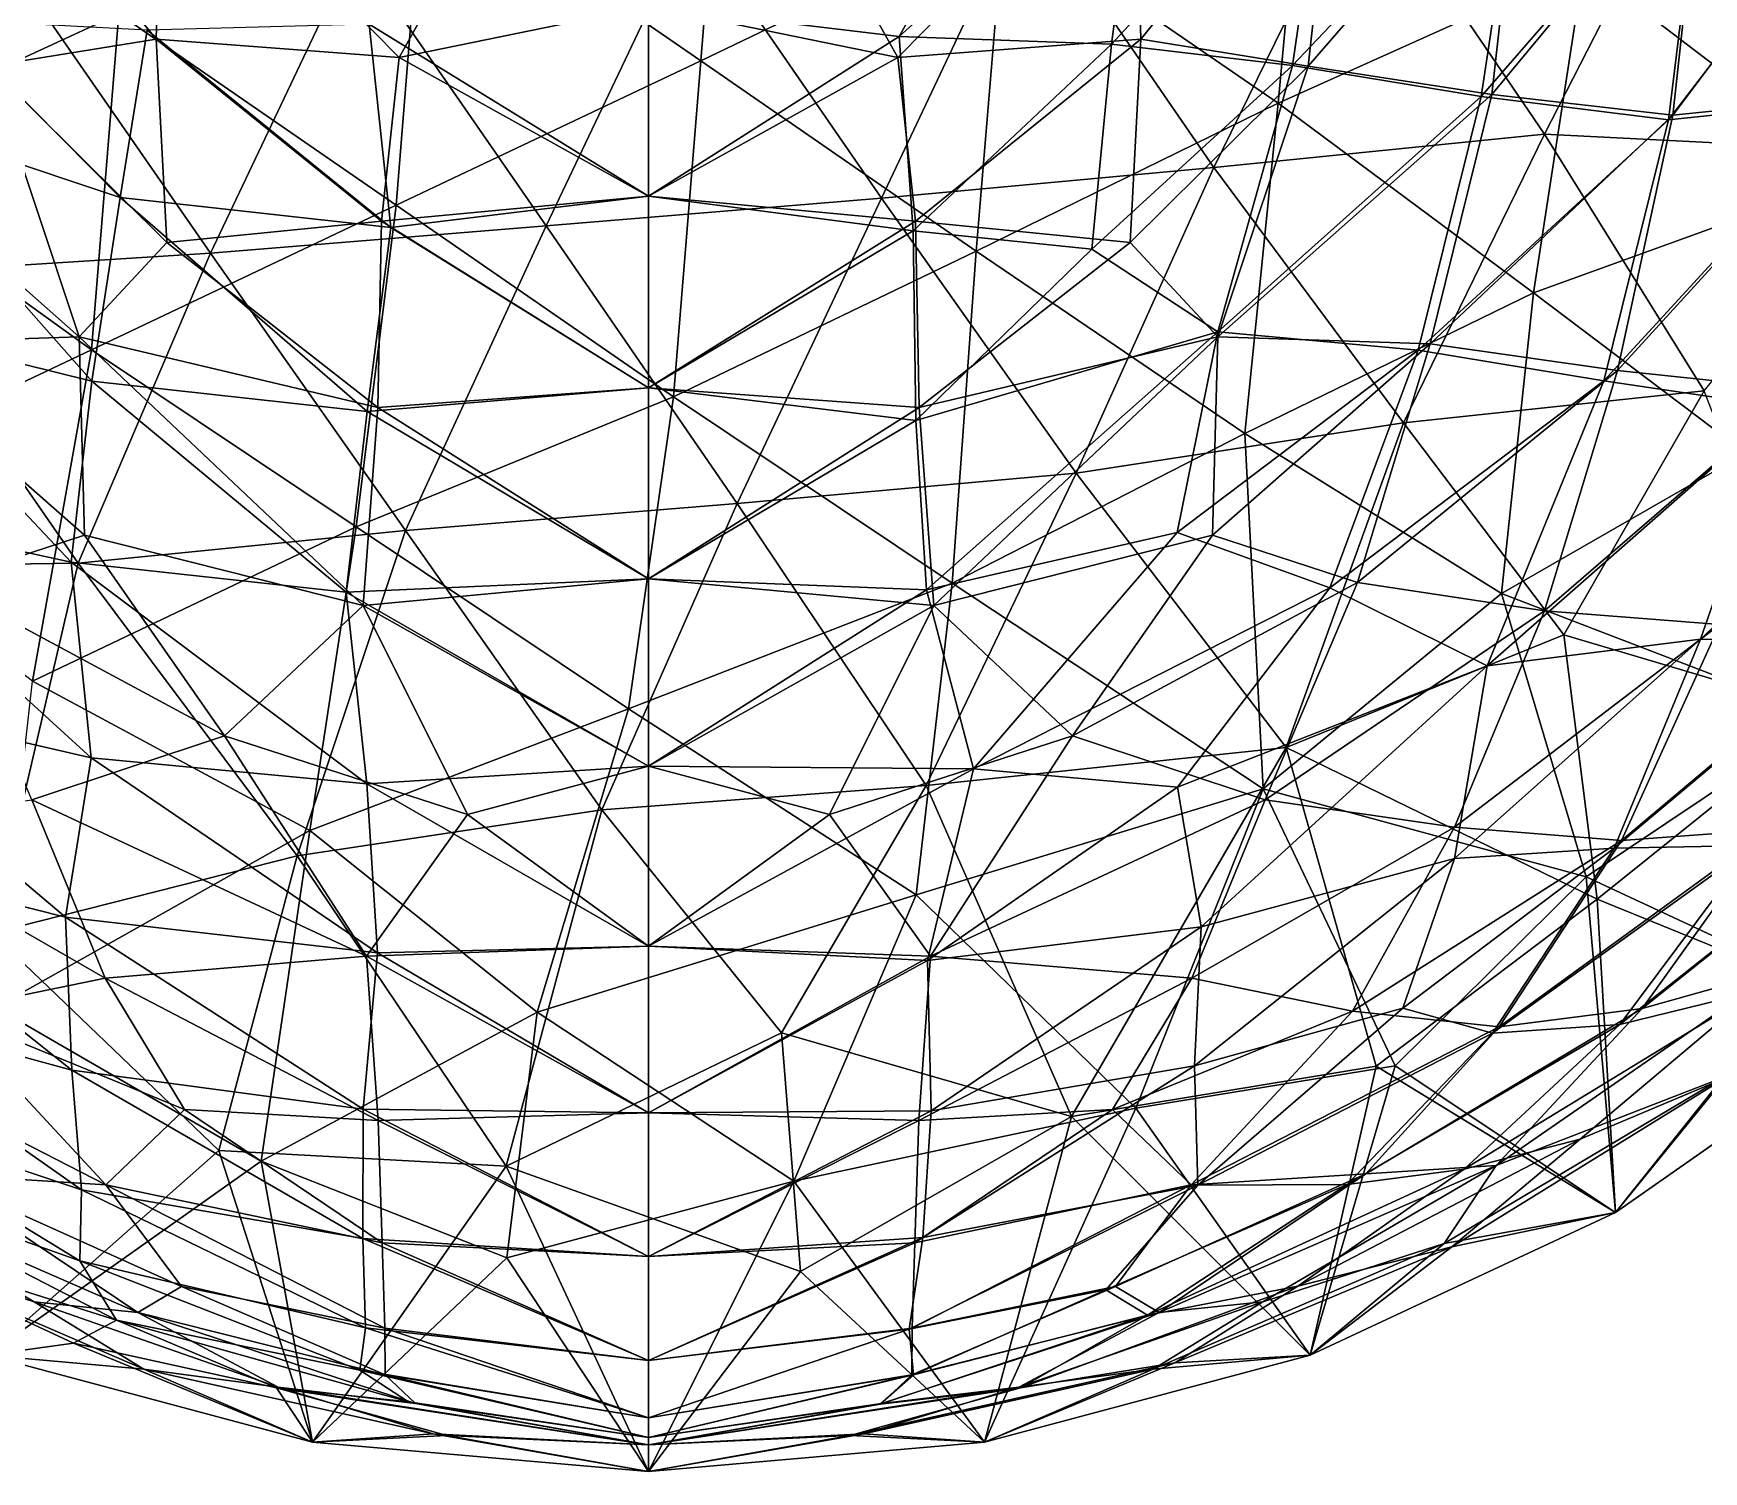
# Model space of a CAD drawing. Extents: x -0.017 to 0.017, y -0.017 to 0.017.
# Drawn here: x -0.00541 to 0.00927, y -0.017 to -0.00436 of the extents above; entities that cross this region are included whole.
import ezdxf

# ---------------------------------------------------------------- set-up
doc = ezdxf.new("R2010")
doc.units = 0
doc.layers.get('0').update_dxf_attribs({"linetype": 'CONTINUOUS'})

msp = doc.modelspace()

# ---------------------------------------------------------------- linework, layer by layer
for points in [[(-0.001979, -0.002913, -0.035), (0.000698, -0.001643, -0.035), (0.00046, -0.004597, -0.035)], [(0.00046, -0.004597, -0.035), (0.000698, -0.001643, -0.035), (0.003127, -0.003314, -0.035)], [(0.003127, -0.003314, -0.035), (0.005804, -0.002049, -0.035), (0.005535, -0.00497, -0.035)], [(0.005804, -0.002049, -0.035), (0.008221, -0.003758, -0.035), (0.005535, -0.00497, -0.035)], [(-0.004328, -0.004405, 0.006418), (-0.005798, -0.004643, 0.008532), (-0.006062, -0.002266, 0.006612)], [(-0.004328, -0.004405, 0.006418), (-0.006062, -0.002266, 0.006612), (-0.004274, -0.002455, 0.004207)], [(0.004328, -0.004405, -0.006418), (0.006062, -0.002266, -0.006612), (0.004274, -0.002455, -0.004207)], [(0.004328, -0.004405, -0.006418), (0.005798, -0.004643, -0.008532), (0.006062, -0.002266, -0.006612)], [(0.005798, -0.004643, -0.008532), (0.00768, -0.002473, -0.009123), (0.006062, -0.002266, -0.006612)], [(-0.004656, -0.004183, -0.035), (-0.0073, -0.005405, -0.035), (-0.007077, -0.002495, -0.035)], [(-0.004328, -0.004405, 0.006418), (-0.004274, -0.002455, 0.004207), (-0.00219, -0.004568, 0.00439)], [(-0.001712, -0.003707, 0.002732), (-0.00219, -0.004568, 0.00439), (-0.004274, -0.002455, 0.004207)], [(0.001712, -0.003707, -0.002732), (0.00219, -0.004568, -0.00439), (0.004274, -0.002455, -0.004207)], [(0.004328, -0.004405, -0.006418), (0.004274, -0.002455, -0.004207), (0.00219, -0.004568, -0.00439)], [(0.002204, -0.004383, 0.004134), (0.003171, -0.002648, 0.002896), (0.004327, -0.002469, 0.004296)], [(0.004068, -0.004451, 0.006167), (0.002204, -0.004383, 0.004134), (0.004327, -0.002469, 0.004296)], [(0.004068, -0.004451, 0.006167), (0.005987, -0.002379, 0.006591), (0.00566, -0.004638, 0.00835)], [(0.004068, -0.004451, 0.006167), (0.004327, -0.002469, 0.004296), (0.005987, -0.002379, 0.006591)], [(0.00566, -0.004638, 0.00835), (0.005987, -0.002379, 0.006591), (0.00768, -0.002504, 0.009146)], [(0.007413, -0.004892, -0.010954), (0.00768, -0.002473, -0.009123), (0.005798, -0.004643, -0.008532)], [(0.009267, -0.002657, -0.011612), (0.00768, -0.002473, -0.009123), (0.007413, -0.004892, -0.010954)], [(0.010969, -0.002441, -0.035), (0.010635, -0.005603, -0.035), (0.008221, -0.003758, -0.035)], [(0.009267, -0.002657, -0.011612), (0.009004, -0.005074, -0.013393), (0.010952, -0.002477, -0.014088)], [(0.010725, -0.004898, -0.015844), (0.010952, -0.002477, -0.014088), (0.009004, -0.005074, -0.013393)], [(0.009189, -0.002669, 0.035), (0.010997, -0.005401, 0.035), (0.011929, -0.002351, 0.035)], [(0.007318, -0.004911, 0.010844), (0.00566, -0.004638, 0.00835), (0.00768, -0.002504, 0.009146)], [(0.009262, -0.00267, 0.011614), (0.007318, -0.004911, 0.010844), (0.00768, -0.002504, 0.009146)], [(0.010667, -0.004938, 0.015792), (0.008965, -0.005116, 0.01338), (0.010953, -0.002518, 0.014119)], [(0.009262, -0.00267, 0.011614), (0.010953, -0.002518, 0.014119), (0.008965, -0.005116, 0.01338)], [(0.002204, -0.004383, 0.004134), (0, -0.004119, 0.002511), (0.003171, -0.002648, 0.002896)], [(0.009189, -0.002669, 0.035), (0.00627, -0.00288, 0.035), (0.007874, -0.005242, 0.035)], [(0.009262, -0.00267, 0.011614), (0.008965, -0.005116, 0.01338), (0.007318, -0.004911, 0.010844)], [(0.009267, -0.002657, -0.011612), (0.007413, -0.004892, -0.010954), (0.009004, -0.005074, -0.013393)], [(0.009189, -0.002669, 0.035), (0.007874, -0.005242, 0.035), (0.010997, -0.005401, 0.035)], [(-0.001979, -0.002913, -0.035), (-0.002218, -0.005867, -0.035), (-0.004656, -0.004183, -0.035)], [(-0.001979, -0.002913, -0.035), (0.00046, -0.004597, -0.035), (-0.002218, -0.005867, -0.035)], [(0.00627, -0.00288, 0.035), (0.003314, -0.003127, 0.035), (0.00497, -0.005535, 0.035)], [(0.00627, -0.00288, 0.035), (0.00497, -0.005535, 0.035), (0.007874, -0.005242, 0.035)], [(0.000372, -0.003373, 0.035), (0.002049, -0.005804, 0.035), (0.003314, -0.003127, 0.035)], [(0.003314, -0.003127, 0.035), (0.002049, -0.005804, 0.035), (0.00497, -0.005535, 0.035)], [(-0.000899, -0.006048, 0.035), (0.000372, -0.003373, 0.035), (-0.002581, -0.003614, 0.035)], [(-0.000899, -0.006048, 0.035), (0.002049, -0.005804, 0.035), (0.000372, -0.003373, 0.035)], [(0.00288, -0.00627, -0.035), (0.00046, -0.004597, -0.035), (0.003127, -0.003314, -0.035)], [(0.00288, -0.00627, -0.035), (0.003127, -0.003314, -0.035), (0.005535, -0.00497, -0.035)], [(-0.003851, -0.006288, 0.035), (-0.002581, -0.003614, 0.035), (-0.005534, -0.003853, 0.035)], [(-0.000899, -0.006048, 0.035), (-0.002581, -0.003614, 0.035), (-0.003851, -0.006288, 0.035)], [(-0.001712, -0.003707, 0.002732), (0, -0.004119, 0.002511), (-0.00219, -0.004568, 0.00439)], [(0.001712, -0.003707, -0.002732), (0, -0.004119, -0.002511), (0.00219, -0.004568, -0.00439)], [(0.008221, -0.003758, -0.035), (0.007779, -0.006635, -0.035), (0.005535, -0.00497, -0.035)], [(0.008221, -0.003758, -0.035), (0.010635, -0.005603, -0.035), (0.007779, -0.006635, -0.035)], [(-0.003851, -0.006288, 0.035), (-0.005534, -0.003853, 0.035), (-0.006772, -0.006471, 0.035)], [(-0.004656, -0.004183, -0.035), (-0.004895, -0.007137, -0.035), (-0.0073, -0.005405, -0.035)], [(-0.006193, -0.004232, -0.008607), (-0.007023, -0.005004, -0.010544), (-0.004643, -0.005798, -0.008532)], [(-0.006193, -0.004232, -0.008607), (-0.004643, -0.005798, -0.008532), (-0.004405, -0.004328, -0.006418)], [(-0.004656, -0.004183, -0.035), (-0.002218, -0.005867, -0.035), (-0.004895, -0.007137, -0.035)], [(-0.002455, -0.004274, -0.004207), (0, -0.005786, -0.004991), (0, -0.004119, -0.002511)], [(-0.00219, -0.004568, 0.00439), (0, -0.004119, 0.002511), (0, -0.005786, 0.004991)], [(0.002204, -0.004383, 0.004134), (0, -0.005786, 0.004991), (0, -0.004119, 0.002511)], [(0.00219, -0.004568, -0.00439), (0, -0.004119, -0.002511), (0, -0.005786, -0.004991)], [(-0.004405, -0.004328, -0.006418), (-0.004643, -0.005798, -0.008532), (-0.002266, -0.006062, -0.006612)], [(-0.004405, -0.004328, -0.006418), (-0.002266, -0.006062, -0.006612), (-0.002455, -0.004274, -0.004207)], [(-0.002266, -0.006062, -0.006612), (0, -0.005786, -0.004991), (-0.002455, -0.004274, -0.004207)], [(0.002204, -0.004383, 0.004134), (0.002327, -0.00609, 0.0067), (0, -0.005786, 0.004991)], [(0.004068, -0.004451, 0.006167), (0.002327, -0.00609, 0.0067), (0.002204, -0.004383, 0.004134)], [(-0.004232, -0.006193, 0.008607), (-0.005798, -0.004643, 0.008532), (-0.004328, -0.004405, 0.006418)], [(-0.004328, -0.004405, 0.006418), (-0.00219, -0.004568, 0.00439), (-0.002346, -0.006007, 0.006595)], [(-0.004232, -0.006193, 0.008607), (-0.004328, -0.004405, 0.006418), (-0.002346, -0.006007, 0.006595)], [(0.004328, -0.004405, -0.006418), (0.00219, -0.004568, -0.00439), (0.002346, -0.006007, -0.006595)], [(0.003895, -0.006253, 0.008341), (0.002327, -0.00609, 0.0067), (0.004068, -0.004451, 0.006167)], [(0.004232, -0.006193, -0.008607), (0.004328, -0.004405, -0.006418), (0.002346, -0.006007, -0.006595)], [(0.003895, -0.006253, 0.008341), (0.004068, -0.004451, 0.006167), (0.00566, -0.004638, 0.00835)], [(0.004232, -0.006193, -0.008607), (0.005798, -0.004643, -0.008532), (0.004328, -0.004405, -0.006418)], [(-0.005004, -0.007023, 0.010544), (-0.007413, -0.004892, 0.010954), (-0.005798, -0.004643, 0.008532)], [(-0.004232, -0.006193, 0.008607), (-0.005004, -0.007023, 0.010544), (-0.005798, -0.004643, 0.008532)], [(-0.00219, -0.004568, 0.00439), (0, -0.005786, 0.004991), (-0.002346, -0.006007, 0.006595)], [(-0.002218, -0.005867, -0.035), (0.00046, -0.004597, -0.035), (0.000221, -0.007551, -0.035)], [(0.00219, -0.004568, -0.00439), (0, -0.005786, -0.004991), (0.002346, -0.006007, -0.006595)], [(0.000221, -0.007551, -0.035), (0.00046, -0.004597, -0.035), (0.00288, -0.00627, -0.035)], [(0.003895, -0.006253, 0.008341), (0.00566, -0.004638, 0.00835), (0.005003, -0.00698, 0.010487)], [(0.004232, -0.006193, -0.008607), (0.005004, -0.007023, -0.010544), (0.005798, -0.004643, -0.008532)], [(0.005003, -0.00698, 0.010487), (0.00566, -0.004638, 0.00835), (0.007318, -0.004911, 0.010844)], [(0.005004, -0.007023, -0.010544), (0.007413, -0.004892, -0.010954), (0.005798, -0.004643, -0.008532)], [(-0.006871, -0.007085, 0.012819), (-0.007413, -0.004892, 0.010954), (-0.005004, -0.007023, 0.010544)], [(0.00288, -0.00627, -0.035), (0.005535, -0.00497, -0.035), (0.005242, -0.007874, -0.035)], [(0.006765, -0.00714, 0.012757), (0.005003, -0.00698, 0.010487), (0.007318, -0.004911, 0.010844)], [(0.006871, -0.007085, -0.012819), (0.007413, -0.004892, -0.010954), (0.005004, -0.007023, -0.010544)], [(0.005535, -0.00497, -0.035), (0.007779, -0.006635, -0.035), (0.005242, -0.007874, -0.035)], [(0.008965, -0.005116, 0.01338), (0.006765, -0.00714, 0.012757), (0.007318, -0.004911, 0.010844)], [(0.009004, -0.005074, -0.013393), (0.007413, -0.004892, -0.010954), (0.006871, -0.007085, -0.012819)], [(0.010667, -0.004938, 0.015792), (0.009957, -0.007643, 0.017871), (0.008395, -0.007409, 0.015246)], [(0.010667, -0.004938, 0.015792), (0.008395, -0.007409, 0.015246), (0.008965, -0.005116, 0.01338)], [(0.010725, -0.004898, -0.015844), (0.008516, -0.00732, -0.015301), (0.010126, -0.00749, -0.017935)], [(0.010725, -0.004898, -0.015844), (0.009004, -0.005074, -0.013393), (0.008516, -0.00732, -0.015301)], [(-0.007085, -0.006871, -0.012819), (-0.004892, -0.007413, -0.010954), (-0.007023, -0.005004, -0.010544)], [(-0.007023, -0.005004, -0.010544), (-0.004892, -0.007413, -0.010954), (-0.004643, -0.005798, -0.008532)], [(0.008395, -0.007409, 0.015246), (0.006765, -0.00714, 0.012757), (0.008965, -0.005116, 0.01338)], [(0.008516, -0.00732, -0.015301), (0.009004, -0.005074, -0.013393), (0.006871, -0.007085, -0.012819)], [(0.00497, -0.005535, 0.035), (0.006635, -0.007779, 0.035), (0.007874, -0.005242, 0.035)], [(0.007874, -0.005242, 0.035), (0.006635, -0.007779, 0.035), (0.009279, -0.007498, 0.035)], [(0.010997, -0.005401, 0.035), (0.007874, -0.005242, 0.035), (0.009279, -0.007498, 0.035)], [(-0.0073, -0.005405, -0.035), (-0.004895, -0.007137, -0.035), (-0.007572, -0.008407, -0.035)], [(0.002049, -0.005804, 0.035), (0.003758, -0.008221, 0.035), (0.00497, -0.005535, 0.035)], [(0.003758, -0.008221, 0.035), (0.006635, -0.007779, 0.035), (0.00497, -0.005535, 0.035)], [(0.007779, -0.006635, -0.035), (0.010635, -0.005603, -0.035), (0.009643, -0.008045, -0.035)], [(-0.004895, -0.007137, -0.035), (-0.002218, -0.005867, -0.035), (-0.00257, -0.008695, -0.035)], [(-0.004892, -0.007413, -0.010954), (-0.002473, -0.00768, -0.009123), (-0.004643, -0.005798, -0.008532)], [(-0.004643, -0.005798, -0.008532), (-0.002473, -0.00768, -0.009123), (-0.002266, -0.006062, -0.006612)], [(-0.002218, -0.005867, -0.035), (0.000221, -0.007551, -0.035), (-0.00257, -0.008695, -0.035)], [(-0.002346, -0.006007, 0.006595), (0, -0.005786, 0.004991), (0, -0.007471, 0.007459)], [(-0.002266, -0.006062, -0.006612), (0, -0.007471, -0.007459), (0, -0.005786, -0.004991)], [(0.000779, -0.008489, 0.035), (0.002049, -0.005804, 0.035), (-0.000899, -0.006048, 0.035)], [(0.002327, -0.00609, 0.0067), (0, -0.007471, 0.007459), (0, -0.005786, 0.004991)], [(0.002346, -0.006007, -0.006595), (0, -0.005786, -0.004991), (0, -0.007471, -0.007459)], [(0.000779, -0.008489, 0.035), (0.003758, -0.008221, 0.035), (0.002049, -0.005804, 0.035)], [(-0.004232, -0.006193, 0.008607), (-0.002346, -0.006007, 0.006595), (-0.002379, -0.007644, 0.008999)], [(-0.002379, -0.007644, 0.008999), (-0.002346, -0.006007, 0.006595), (0, -0.007471, 0.007459)], [(0.002379, -0.007644, -0.008999), (0.002346, -0.006007, -0.006595), (0, -0.007471, -0.007459)], [(0.004232, -0.006193, -0.008607), (0.002346, -0.006007, -0.006595), (0.002379, -0.007644, -0.008999)], [(-0.000899, -0.006048, 0.035), (-0.003851, -0.006288, 0.035), (-0.002137, -0.008727, 0.035)], [(-0.002266, -0.006062, -0.006612), (-0.002473, -0.00768, -0.009123), (0, -0.007471, -0.007459)], [(0.000779, -0.008489, 0.035), (-0.000899, -0.006048, 0.035), (-0.002137, -0.008727, 0.035)], [(0.00235, -0.007759, 0.009148), (0, -0.007471, 0.007459), (0.002327, -0.00609, 0.0067)], [(0.003895, -0.006253, 0.008341), (0.00235, -0.007759, 0.009148), (0.002327, -0.00609, 0.0067)], [(-0.003851, -0.006288, 0.035), (-0.006772, -0.006471, 0.035), (-0.005014, -0.009013, 0.035)], [(-0.003851, -0.006288, 0.035), (-0.005014, -0.009013, 0.035), (-0.002137, -0.008727, 0.035)], [(-0.004232, -0.006193, 0.008607), (-0.002379, -0.007644, 0.008999), (-0.005004, -0.007023, 0.010544)], [(0.000221, -0.007551, -0.035), (0.00288, -0.00627, -0.035), (0.002669, -0.009189, -0.035)], [(0.003895, -0.006253, 0.008341), (0.005003, -0.00698, 0.010487), (0.00235, -0.007759, 0.009148)], [(0.004232, -0.006193, -0.008607), (0.002379, -0.007644, -0.008999), (0.005004, -0.007023, -0.010544)], [(0.002669, -0.009189, -0.035), (0.00288, -0.00627, -0.035), (0.005242, -0.007874, -0.035)], [(-0.005014, -0.009013, 0.035), (-0.006772, -0.006471, 0.035), (-0.008125, -0.009057, 0.035)], [(0.005242, -0.007874, -0.035), (0.007779, -0.006635, -0.035), (0.007498, -0.009279, -0.035)], [(0.007498, -0.009279, -0.035), (0.007779, -0.006635, -0.035), (0.009643, -0.008045, -0.035)], [(-0.00732, -0.008516, -0.015301), (-0.005074, -0.009004, -0.013393), (-0.007085, -0.006871, -0.012819)], [(-0.005074, -0.009004, -0.013393), (-0.004892, -0.007413, -0.010954), (-0.007085, -0.006871, -0.012819)], [(-0.004957, -0.008767, 0.012928), (-0.006871, -0.007085, 0.012819), (-0.005004, -0.007023, 0.010544)], [(-0.002379, -0.007644, 0.008999), (-0.002507, -0.009385, 0.011679), (-0.005004, -0.007023, 0.010544)], [(-0.004957, -0.008767, 0.012928), (-0.005004, -0.007023, 0.010544), (-0.002507, -0.009385, 0.011679)], [(0.00235, -0.007759, 0.009148), (0.005003, -0.00698, 0.010487), (0.002443, -0.009248, 0.011427)], [(0.002379, -0.007644, -0.008999), (0.002507, -0.009385, -0.011679), (0.005004, -0.007023, -0.010544)], [(0.004647, -0.008744, 0.01258), (0.002443, -0.009248, 0.011427), (0.005003, -0.00698, 0.010487)], [(0.004957, -0.008767, -0.012928), (0.005004, -0.007023, -0.010544), (0.002507, -0.009385, -0.011679)], [(0.004647, -0.008744, 0.01258), (0.005003, -0.00698, 0.010487), (0.006765, -0.00714, 0.012757)], [(0.004957, -0.008767, -0.012928), (0.006871, -0.007085, -0.012819), (0.005004, -0.007023, -0.010544)], [(-0.007572, -0.008407, -0.035), (-0.004895, -0.007137, -0.035), (-0.005414, -0.010051, -0.035)], [(-0.004957, -0.008767, 0.012928), (-0.00623, -0.009184, 0.014927), (-0.006871, -0.007085, 0.012819)], [(-0.005414, -0.010051, -0.035), (-0.004895, -0.007137, -0.035), (-0.00257, -0.008695, -0.035)], [(0.004647, -0.008744, 0.01258), (0.006765, -0.00714, 0.012757), (0.005988, -0.009229, 0.014716)], [(0.004957, -0.008767, -0.012928), (0.00623, -0.009184, -0.014927), (0.006871, -0.007085, -0.012819)], [(0.005988, -0.009229, 0.014716), (0.006765, -0.00714, 0.012757), (0.008395, -0.007409, 0.015246)], [(0.00623, -0.009184, -0.014927), (0.008516, -0.00732, -0.015301), (0.006871, -0.007085, -0.012819)], [(0.007875, -0.009431, -0.017366), (0.008516, -0.00732, -0.015301), (0.00623, -0.009184, -0.014927)], [(0.010126, -0.00749, -0.017935), (0.008516, -0.00732, -0.015301), (0.007875, -0.009431, -0.017366)], [(-0.002657, -0.009267, -0.011612), (-0.004892, -0.007413, -0.010954), (-0.005074, -0.009004, -0.013393)], [(-0.002657, -0.009267, -0.011612), (-0.002473, -0.00768, -0.009123), (-0.004892, -0.007413, -0.010954)], [(-0.002473, -0.00768, -0.009123), (0, -0.00915, -0.009931), (0, -0.007471, -0.007459)], [(-0.002379, -0.007644, 0.008999), (0, -0.007471, 0.007459), (0, -0.00915, 0.009931)], [(0.00235, -0.007759, 0.009148), (0, -0.00915, 0.009931), (0, -0.007471, 0.007459)], [(0.002379, -0.007644, -0.008999), (0, -0.007471, -0.007459), (0, -0.00915, -0.009931)], [(0.007372, -0.009915, 0.017442), (0.005988, -0.009229, 0.014716), (0.008395, -0.007409, 0.015246)], [(0.009957, -0.007643, 0.017871), (0.007372, -0.009915, 0.017442), (0.008395, -0.007409, 0.015246)], [(0.000221, -0.007551, -0.035), (-0.000176, -0.010295, -0.035), (-0.00257, -0.008695, -0.035)], [(0.000221, -0.007551, -0.035), (0.002669, -0.009189, -0.035), (-0.000176, -0.010295, -0.035)], [(0.009279, -0.007498, 0.035), (0.006635, -0.007779, 0.035), (0.008045, -0.009643, 0.035)], [(0.009415, -0.009552, -0.01988), (0.010126, -0.00749, -0.017935), (0.007875, -0.009431, -0.017366)], [(0.01037, -0.010334, 0.035), (0.009279, -0.007498, 0.035), (0.008045, -0.009643, 0.035)], [(-0.002657, -0.009267, -0.011612), (0, -0.00915, -0.009931), (-0.002473, -0.00768, -0.009123)], [(-0.002379, -0.007644, 0.008999), (0, -0.00915, 0.009931), (-0.002507, -0.009385, 0.011679)], [(0.002379, -0.007644, -0.008999), (0, -0.00915, -0.009931), (0.002507, -0.009385, -0.011679)], [(0.00235, -0.007759, 0.009148), (0.002443, -0.009248, 0.011427), (0, -0.00915, 0.009931)], [(0.003758, -0.008221, 0.035), (0.005603, -0.010635, 0.035), (0.006635, -0.007779, 0.035)], [(0.006635, -0.007779, 0.035), (0.005603, -0.010635, 0.035), (0.008045, -0.009643, 0.035)], [(0.009245, -0.009681, 0.019815), (0.007372, -0.009915, 0.017442), (0.009957, -0.007643, 0.017871)], [(0.011375, -0.007676, 0.020412), (0.009245, -0.009681, 0.019815), (0.009957, -0.007643, 0.017871)], [(0.010672, -0.009685, 0.022553), (0.009245, -0.009681, 0.019815), (0.011375, -0.007676, 0.020412)], [(0.002669, -0.009189, -0.035), (0.005242, -0.007874, -0.035), (0.005401, -0.010997, -0.035)], [(0.005401, -0.010997, -0.035), (0.005242, -0.007874, -0.035), (0.007498, -0.009279, -0.035)], [(0.010334, -0.01037, -0.035), (0.007498, -0.009279, -0.035), (0.009643, -0.008045, -0.035)], [(0.002441, -0.010969, 0.035), (0.003758, -0.008221, 0.035), (0.000779, -0.008489, 0.035)], [(0.002441, -0.010969, 0.035), (0.005603, -0.010635, 0.035), (0.003758, -0.008221, 0.035)], [(-0.000411, -0.011182, 0.035), (0.000779, -0.008489, 0.035), (-0.002137, -0.008727, 0.035)], [(0.002441, -0.010969, 0.035), (0.000779, -0.008489, 0.035), (-0.000411, -0.011182, 0.035)], [(-0.004898, -0.010725, -0.015844), (-0.00732, -0.008516, -0.015301), (-0.00749, -0.010126, -0.017935)], [(-0.004898, -0.010725, -0.015844), (-0.005074, -0.009004, -0.013393), (-0.00732, -0.008516, -0.015301)], [(-0.004957, -0.008767, 0.012928), (-0.003727, -0.010532, 0.014426), (-0.00623, -0.009184, 0.014927)], [(-0.005414, -0.010051, -0.035), (-0.00257, -0.008695, -0.035), (-0.002976, -0.011364, -0.035)], [(-0.002137, -0.008727, 0.035), (-0.005014, -0.009013, 0.035), (-0.003089, -0.011585, 0.035)], [(-0.004957, -0.008767, 0.012928), (-0.002507, -0.009385, 0.011679), (-0.003727, -0.010532, 0.014426)], [(-0.000411, -0.011182, 0.035), (-0.002137, -0.008727, 0.035), (-0.003089, -0.011585, 0.035)], [(-0.00257, -0.008695, -0.035), (-0.000176, -0.010295, -0.035), (-0.002976, -0.011364, -0.035)], [(0.004647, -0.008744, 0.01258), (0.002855, -0.01082, 0.01416), (0.002443, -0.009248, 0.011427)], [(0.004957, -0.008767, -0.012928), (0.002507, -0.009385, -0.011679), (0.003727, -0.010532, -0.014426)], [(0.004647, -0.008744, 0.01258), (0.005988, -0.009229, 0.014716), (0.002855, -0.01082, 0.01416)], [(0.004957, -0.008767, -0.012928), (0.003727, -0.010532, -0.014426), (0.00623, -0.009184, -0.014927)], [(-0.005014, -0.009013, 0.035), (-0.008125, -0.009057, 0.035), (-0.005772, -0.012267, 0.035)], [(-0.003089, -0.011585, 0.035), (-0.005014, -0.009013, 0.035), (-0.005772, -0.012267, 0.035)], [(-0.002657, -0.009267, -0.011612), (-0.005074, -0.009004, -0.013393), (-0.002477, -0.010952, -0.014088)], [(-0.004898, -0.010725, -0.015844), (-0.002477, -0.010952, -0.014088), (-0.005074, -0.009004, -0.013393)], [(-0.003727, -0.010532, 0.014426), (-0.00542, -0.011093, 0.016999), (-0.00623, -0.009184, 0.014927)], [(-0.002657, -0.009267, -0.011612), (0, -0.010797, -0.012423), (0, -0.00915, -0.009931)], [(-0.002507, -0.009385, 0.011679), (0, -0.00915, 0.009931), (0, -0.010797, 0.012423)], [(-0.000176, -0.010295, -0.035), (0.002669, -0.009189, -0.035), (0.002351, -0.011929, -0.035)], [(0.002443, -0.009248, 0.011427), (0, -0.010797, 0.012423), (0, -0.00915, 0.009931)], [(0.002507, -0.009385, -0.011679), (0, -0.00915, -0.009931), (0, -0.010797, -0.012423)], [(0.002669, -0.009189, -0.035), (0.005401, -0.010997, -0.035), (0.002351, -0.011929, -0.035)], [(0.004649, -0.010982, 0.01601), (0.002855, -0.01082, 0.01416), (0.005988, -0.009229, 0.014716)], [(0.003727, -0.010532, -0.014426), (0.00542, -0.011093, -0.016999), (0.00623, -0.009184, -0.014927)], [(0.004649, -0.010982, 0.01601), (0.005988, -0.009229, 0.014716), (0.007372, -0.009915, 0.017442)], [(0.00542, -0.011093, -0.016999), (0.007875, -0.009431, -0.017366), (0.00623, -0.009184, -0.014927)], [(-0.001591, -0.011222, 0.01392), (-0.003727, -0.010532, 0.014426), (-0.002507, -0.009385, 0.011679)], [(-0.002657, -0.009267, -0.011612), (-0.002477, -0.010952, -0.014088), (0, -0.010797, -0.012423)], [(-0.001591, -0.011222, 0.01392), (-0.002507, -0.009385, 0.011679), (0, -0.010797, 0.012423)], [(0.002855, -0.01082, 0.01416), (0, -0.010797, 0.012423), (0.002443, -0.009248, 0.011427)], [(0.001591, -0.011222, -0.01392), (0.002507, -0.009385, -0.011679), (0, -0.010797, -0.012423)], [(0.001591, -0.011222, -0.01392), (0.003727, -0.010532, -0.014426), (0.002507, -0.009385, -0.011679)], [(0.008242, -0.01177, -0.035), (0.005401, -0.010997, -0.035), (0.007498, -0.009279, -0.035)], [(0.008242, -0.01177, -0.035), (0.007498, -0.009279, -0.035), (0.010334, -0.01037, -0.035)], [(0.007084, -0.011334, -0.019467), (0.007875, -0.009431, -0.017366), (0.00542, -0.011093, -0.016999)], [(0.007084, -0.011334, -0.019467), (0.009415, -0.009552, -0.01988), (0.007875, -0.009431, -0.017366)], [(0.009861, -0.011355, -0.024703), (0.010834, -0.009531, -0.022596), (0.008552, -0.011451, -0.02206)], [(0.008552, -0.011451, -0.02206), (0.010834, -0.009531, -0.022596), (0.009415, -0.009552, -0.01988)], [(0.005603, -0.010635, 0.035), (0.008338, -0.011967, 0.035), (0.008045, -0.009643, 0.035)], [(0.007083, -0.011609, 0.019988), (0.007372, -0.009915, 0.017442), (0.009245, -0.009681, 0.019815)], [(0.007083, -0.011609, 0.019988), (0.009245, -0.009681, 0.019815), (0.008486, -0.011518, 0.022087)], [(0.007084, -0.011334, -0.019467), (0.008552, -0.011451, -0.02206), (0.009415, -0.009552, -0.01988)], [(0.008338, -0.011967, 0.035), (0.01037, -0.010334, 0.035), (0.008045, -0.009643, 0.035)], [(0.008486, -0.011518, 0.022087), (0.009245, -0.009681, 0.019815), (0.010672, -0.009685, 0.022553)], [(0.009712, -0.011494, 0.024719), (0.008486, -0.011518, 0.022087), (0.010672, -0.009685, 0.022553)], [(0.004649, -0.010982, 0.01601), (0.007372, -0.009915, 0.017442), (0.004858, -0.012211, 0.018348)], [(0.007083, -0.011609, 0.019988), (0.004858, -0.012211, 0.018348), (0.007372, -0.009915, 0.017442)], [(-0.005125, -0.012125, -0.018482), (-0.00749, -0.010126, -0.017935), (-0.007516, -0.011521, -0.020456)], [(-0.004898, -0.010725, -0.015844), (-0.00749, -0.010126, -0.017935), (-0.005125, -0.012125, -0.018482)], [(-0.005739, -0.012921, -0.035), (-0.005414, -0.010051, -0.035), (-0.002976, -0.011364, -0.035)], [(-0.000176, -0.010295, -0.035), (-0.000979, -0.012961, -0.035), (-0.002976, -0.011364, -0.035)], [(-0.000176, -0.010295, -0.035), (0.002351, -0.011929, -0.035), (-0.000979, -0.012961, -0.035)], [(0.010927, -0.013023, -0.035), (0.008242, -0.01177, -0.035), (0.010334, -0.01037, -0.035)], [(0.008338, -0.011967, 0.035), (0.010927, -0.013023, 0.035), (0.01037, -0.010334, 0.035)], [(-0.003727, -0.010532, 0.014426), (-0.002479, -0.012469, 0.016622), (-0.00542, -0.011093, 0.016999)], [(-0.001591, -0.011222, 0.01392), (-0.002479, -0.012469, 0.016622), (-0.003727, -0.010532, 0.014426)], [(0.001591, -0.011222, -0.01392), (0.002479, -0.012469, -0.016622), (0.003727, -0.010532, -0.014426)], [(0.003727, -0.010532, -0.014426), (0.002479, -0.012469, -0.016622), (0.00542, -0.011093, -0.016999)], [(0.003719, -0.013879, 0.035), (0.005603, -0.010635, 0.035), (0.002441, -0.010969, 0.035)], [(0.003719, -0.013879, 0.035), (0.006395, -0.013436, 0.035), (0.005603, -0.010635, 0.035)], [(0.006395, -0.013436, 0.035), (0.008338, -0.011967, 0.035), (0.005603, -0.010635, 0.035)], [(-0.002382, -0.01244, -0.016498), (-0.004898, -0.010725, -0.015844), (-0.005125, -0.012125, -0.018482)], [(-0.002382, -0.01244, -0.016498), (-0.002477, -0.010952, -0.014088), (-0.004898, -0.010725, -0.015844)], [(-0.002477, -0.010952, -0.014088), (0, -0.012379, -0.014958), (0, -0.010797, -0.012423)], [(-0.001591, -0.011222, 0.01392), (0, -0.010797, 0.012423), (0, -0.012379, 0.014958)], [(0.002855, -0.01082, 0.01416), (0, -0.012379, 0.014958), (0, -0.010797, 0.012423)], [(0.001591, -0.011222, -0.01392), (0, -0.010797, -0.012423), (0, -0.012379, -0.014958)], [(0.002855, -0.01082, 0.01416), (0.002451, -0.012507, 0.016669), (0, -0.012379, 0.014958)], [(0.004649, -0.010982, 0.01601), (0.002451, -0.012507, 0.016669), (0.002855, -0.01082, 0.01416)], [(-0.002382, -0.01244, -0.016498), (0, -0.012379, -0.014958), (-0.002477, -0.010952, -0.014088)], [(0.002441, -0.010969, 0.035), (-0.000411, -0.011182, 0.035), (0.001168, -0.013143, 0.035)], [(0.003719, -0.013879, 0.035), (0.002441, -0.010969, 0.035), (0.001168, -0.013143, 0.035)], [(0.002351, -0.011929, -0.035), (0.005401, -0.010997, -0.035), (0.004283, -0.013806, -0.035)], [(0.004649, -0.010982, 0.01601), (0.004858, -0.012211, 0.018348), (0.002451, -0.012507, 0.016669)], [(0.004283, -0.013806, -0.035), (0.005401, -0.010997, -0.035), (0.006562, -0.013433, -0.035)], [(0.005401, -0.010997, -0.035), (0.008242, -0.01177, -0.035), (0.006562, -0.013433, -0.035)], [(-0.004776, -0.012663, 0.019117), (-0.007084, -0.011334, 0.019467), (-0.00542, -0.011093, 0.016999)], [(-0.004776, -0.012663, 0.019117), (-0.00542, -0.011093, 0.016999), (-0.002479, -0.012469, 0.016622)], [(0.004776, -0.012663, -0.019117), (0.00542, -0.011093, -0.016999), (0.002479, -0.012469, -0.016622)], [(0.004776, -0.012663, -0.019117), (0.007084, -0.011334, -0.019467), (0.00542, -0.011093, -0.016999)], [(-0.001252, -0.014314, 0.035), (-0.000411, -0.011182, 0.035), (-0.003089, -0.011585, 0.035)], [(-0.001591, -0.011222, 0.01392), (0, -0.012379, 0.014958), (-0.002479, -0.012469, 0.016622)], [(-0.000411, -0.011182, 0.035), (-0.001252, -0.014314, 0.035), (0.001168, -0.013143, 0.035)], [(0.001591, -0.011222, -0.01392), (0, -0.012379, -0.014958), (0.002479, -0.012469, -0.016622)], [(0.010914, -0.011189, 0.02746), (0.008536, -0.013068, 0.026937), (0.009712, -0.011494, 0.024719)], [(0.010914, -0.011189, 0.02746), (0.009733, -0.012775, 0.029835), (0.008536, -0.013068, 0.026937)], [(0.01094, -0.011168, -0.027477), (0.008733, -0.012928, -0.026962), (0.009935, -0.01259, -0.029725)], [(0.01094, -0.011168, -0.027477), (0.009861, -0.011355, -0.024703), (0.008733, -0.012928, -0.026962)], [(-0.004776, -0.012663, 0.019117), (-0.006187, -0.012953, 0.021564), (-0.007084, -0.011334, 0.019467)], [(-0.003405, -0.01427, -0.035), (-0.005739, -0.012921, -0.035), (-0.002976, -0.011364, -0.035)], [(-0.000979, -0.012961, -0.035), (-0.003405, -0.01427, -0.035), (-0.002976, -0.011364, -0.035)], [(0.004776, -0.012663, -0.019117), (0.006187, -0.012953, -0.021564), (0.007084, -0.011334, -0.019467)], [(0.007084, -0.011334, -0.019467), (0.006187, -0.012953, -0.021564), (0.008552, -0.011451, -0.02206)], [(0.008733, -0.012928, -0.026962), (0.009861, -0.011355, -0.024703), (0.007475, -0.01309, -0.024264)], [(0.007475, -0.01309, -0.024264), (0.009861, -0.011355, -0.024703), (0.008552, -0.011451, -0.02206)], [(-0.007384, -0.012838, -0.023322), (-0.005069, -0.013472, -0.021219), (-0.007516, -0.011521, -0.020456)], [(-0.005069, -0.013472, -0.021219), (-0.005125, -0.012125, -0.018482), (-0.007516, -0.011521, -0.020456)], [(-0.003776, -0.014176, 0.035), (-0.003089, -0.011585, 0.035), (-0.005772, -0.012267, 0.035)], [(-0.001252, -0.014314, 0.035), (-0.003089, -0.011585, 0.035), (-0.003776, -0.014176, 0.035)], [(0.006187, -0.012953, -0.021564), (0.007475, -0.01309, -0.024264), (0.008552, -0.011451, -0.02206)], [(0.006631, -0.012925, 0.022199), (0.007083, -0.011609, 0.019988), (0.008486, -0.011518, 0.022087)], [(0.006631, -0.012925, 0.022199), (0.008486, -0.011518, 0.022087), (0.007418, -0.013146, 0.02432)], [(0.008536, -0.013068, 0.026937), (0.007418, -0.013146, 0.02432), (0.009712, -0.011494, 0.024719)], [(0.007418, -0.013146, 0.02432), (0.008486, -0.011518, 0.022087), (0.009712, -0.011494, 0.024719)], [(0.007083, -0.011609, 0.019988), (0.004798, -0.013432, 0.020773), (0.004858, -0.012211, 0.018348)], [(0.006631, -0.012925, 0.022199), (0.004798, -0.013432, 0.020773), (0.007083, -0.011609, 0.019988)], [(0.008242, -0.01177, -0.035), (0.0085, -0.014722, -0.035), (0.006562, -0.013433, -0.035)], [(0.010927, -0.013023, -0.035), (0.0085, -0.014722, -0.035), (0.008242, -0.01177, -0.035)], [(0.002351, -0.011929, -0.035), (0.001276, -0.014446, -0.035), (-0.000979, -0.012961, -0.035)], [(0.001276, -0.014446, -0.035), (0.002351, -0.011929, -0.035), (0.004283, -0.013806, -0.035)], [(0.0085, -0.014722, 0.035), (0.008338, -0.011967, 0.035), (0.006395, -0.013436, 0.035)], [(0.0085, -0.014722, 0.035), (0.010927, -0.013023, 0.035), (0.008338, -0.011967, 0.035)], [(-0.002382, -0.01244, -0.016498), (-0.005125, -0.012125, -0.018482), (-0.002509, -0.013814, -0.019208)], [(-0.005069, -0.013472, -0.021219), (-0.002509, -0.013814, -0.019208), (-0.005125, -0.012125, -0.018482)], [(-0.005814, -0.015975, 0.035), (-0.003776, -0.014176, 0.035), (-0.005772, -0.012267, 0.035)], [(0.004858, -0.012211, 0.018348), (0.002485, -0.013828, 0.019217), (0.002451, -0.012507, 0.016669)], [(0.004798, -0.013432, 0.020773), (0.002485, -0.013828, 0.019217), (0.004858, -0.012211, 0.018348)], [(-0.004776, -0.012663, 0.019117), (-0.002479, -0.012469, 0.016622), (-0.002375, -0.013914, 0.019303)], [(-0.002382, -0.01244, -0.016498), (-0.002509, -0.013814, -0.019208), (0, -0.013847, -0.01756)], [(-0.002479, -0.012469, 0.016622), (0, -0.012379, 0.014958), (0, -0.013847, 0.01756)], [(-0.002479, -0.012469, 0.016622), (0, -0.013847, 0.01756), (-0.002375, -0.013914, 0.019303)], [(-0.002382, -0.01244, -0.016498), (0, -0.013847, -0.01756), (0, -0.012379, -0.014958)], [(0.002451, -0.012507, 0.016669), (0, -0.013847, 0.01756), (0, -0.012379, 0.014958)], [(0.002479, -0.012469, -0.016622), (0, -0.012379, -0.014958), (0, -0.013847, -0.01756)], [(0.002479, -0.012469, -0.016622), (0, -0.013847, -0.01756), (0.002375, -0.013914, -0.019303)], [(0.004776, -0.012663, -0.019117), (0.002479, -0.012469, -0.016622), (0.002375, -0.013914, -0.019303)], [(0.002451, -0.012507, 0.016669), (0.002485, -0.013828, 0.019217), (0, -0.013847, 0.01756)], [(0.009446, -0.013535, -0.032512), (0.009935, -0.01259, -0.029725), (0.007451, -0.014309, -0.029714)], [(0.009935, -0.01259, -0.029725), (0.008733, -0.012928, -0.026962), (0.007451, -0.014309, -0.029714)], [(-0.004077, -0.013815, 0.020795), (-0.006187, -0.012953, 0.021564), (-0.004776, -0.012663, 0.019117)], [(-0.004077, -0.013815, 0.020795), (-0.004776, -0.012663, 0.019117), (-0.002375, -0.013914, 0.019303)], [(0.004077, -0.013815, -0.020795), (0.004776, -0.012663, -0.019117), (0.002375, -0.013914, -0.019303)], [(0.004077, -0.013815, -0.020795), (0.006187, -0.012953, -0.021564), (0.004776, -0.012663, -0.019117)], [(-0.007282, -0.013753, -0.02624), (-0.004982, -0.014522, -0.024153), (-0.007384, -0.012838, -0.023322)], [(-0.007384, -0.012838, -0.023322), (-0.004982, -0.014522, -0.024153), (-0.005069, -0.013472, -0.021219)], [(0.009733, -0.012775, 0.029835), (0.007168, -0.01434, 0.028911), (0.008536, -0.013068, 0.026937)], [(0.008189, -0.014078, 0.030981), (0.007168, -0.01434, 0.028911), (0.009733, -0.012775, 0.029835)], [(0.008189, -0.014078, 0.030981), (0.009733, -0.012775, 0.029835), (0.009459, -0.013542, 0.032591)], [(-0.004769, -0.014478, 0.023626), (-0.007475, -0.01309, 0.024264), (-0.006187, -0.012953, 0.021564)], [(-0.004077, -0.013815, 0.020795), (-0.004769, -0.014478, 0.023626), (-0.006187, -0.012953, 0.021564)], [(-0.003405, -0.01427, -0.035), (-0.005814, -0.015975, -0.035), (-0.005739, -0.012921, -0.035)], [(-0.003405, -0.01427, -0.035), (-0.000979, -0.012961, -0.035), (-0.001246, -0.015121, -0.035)], [(-0.000979, -0.012961, -0.035), (0.001276, -0.014446, -0.035), (-0.001246, -0.015121, -0.035)], [(0.004077, -0.013815, -0.020795), (0.004769, -0.014478, -0.023626), (0.006187, -0.012953, -0.021564)], [(0.004769, -0.014478, -0.023626), (0.007475, -0.01309, -0.024264), (0.006187, -0.012953, -0.021564)], [(0.006631, -0.012925, 0.022199), (0.004828, -0.014483, 0.023744), (0.004798, -0.013432, 0.020773)], [(0.006631, -0.012925, 0.022199), (0.007418, -0.013146, 0.02432), (0.004828, -0.014483, 0.023744)], [(0.007451, -0.014309, -0.029714), (0.008733, -0.012928, -0.026962), (0.006304, -0.014382, -0.026483)], [(0.006304, -0.014382, -0.026483), (0.008733, -0.012928, -0.026962), (0.007475, -0.01309, -0.024264)], [(0.009459, -0.013542, 0.032591), (0.010927, -0.013023, 0.035), (0.0085, -0.014722, 0.035)], [(0.009446, -0.013535, -0.032512), (0.0085, -0.014722, -0.035), (0.010927, -0.013023, -0.035)], [(-0.006304, -0.014382, 0.026483), (-0.007475, -0.01309, 0.024264), (-0.004769, -0.014478, 0.023626)], [(0.001168, -0.013143, 0.035), (-0.001252, -0.014314, 0.035), (0.001335, -0.015241, 0.035)], [(0.003719, -0.013879, 0.035), (0.001168, -0.013143, 0.035), (0.001335, -0.015241, 0.035)], [(0.006304, -0.014382, -0.026483), (0.007475, -0.01309, -0.024264), (0.004769, -0.014478, -0.023626)], [(0.004828, -0.014483, 0.023744), (0.007418, -0.013146, 0.02432), (0.00614, -0.014475, 0.026498)], [(0.007168, -0.01434, 0.028911), (0.00614, -0.014475, 0.026498), (0.008536, -0.013068, 0.026937)], [(0.00614, -0.014475, 0.026498), (0.007418, -0.013146, 0.02432), (0.008536, -0.013068, 0.026937)], [(-0.005069, -0.013472, -0.021219), (-0.002511, -0.01495, -0.021998), (-0.002509, -0.013814, -0.019208)], [(-0.004982, -0.014522, -0.024153), (-0.002511, -0.01495, -0.021998), (-0.005069, -0.013472, -0.021219)], [(0.002411, -0.014942, 0.021864), (0.004798, -0.013432, 0.020773), (0.004828, -0.014483, 0.023744)], [(0.002411, -0.014942, 0.021864), (0.002485, -0.013828, 0.019217), (0.004798, -0.013432, 0.020773)], [(0.003719, -0.013879, 0.035), (0.005814, -0.015975, 0.035), (0.006395, -0.013436, 0.035)], [(0.005814, -0.015975, -0.035), (0.004283, -0.013806, -0.035), (0.006562, -0.013433, -0.035)], [(0.0085, -0.014722, -0.035), (0.005814, -0.015975, -0.035), (0.006562, -0.013433, -0.035)], [(0.005814, -0.015975, 0.035), (0.0085, -0.014722, 0.035), (0.006395, -0.013436, 0.035)], [(0.009446, -0.013535, -0.032512), (0.007451, -0.014309, -0.029714), (0.006992, -0.014995, -0.032463)], [(0.009446, -0.013535, -0.032512), (0.006992, -0.014995, -0.032463), (0.0085, -0.014722, -0.035)], [(0.009459, -0.013542, 0.032591), (0.0085, -0.014722, 0.035), (0.00706, -0.015023, 0.032814)], [(0.008189, -0.014078, 0.030981), (0.009459, -0.013542, 0.032591), (0.00706, -0.015023, 0.032814)], [(-0.004997, -0.015147, -0.027103), (-0.004982, -0.014522, -0.024153), (-0.007282, -0.013753, -0.02624)], [(-0.004997, -0.015147, -0.027103), (-0.007282, -0.013753, -0.02624), (-0.007211, -0.014362, -0.02919)], [(-0.004077, -0.013815, 0.020795), (-0.002341, -0.014989, 0.021924), (-0.004769, -0.014478, 0.023626)], [(-0.004077, -0.013815, 0.020795), (-0.002375, -0.013914, 0.019303), (-0.002341, -0.014989, 0.021924)], [(-0.002509, -0.013814, -0.019208), (-0.002511, -0.01495, -0.021998), (0, -0.015109, -0.020267)], [(-0.002509, -0.013814, -0.019208), (0, -0.015109, -0.020267), (0, -0.013847, -0.01756)], [(-0.002375, -0.013914, 0.019303), (0, -0.013847, 0.01756), (0, -0.015109, 0.020267)], [(-0.002341, -0.014989, 0.021924), (-0.002375, -0.013914, 0.019303), (0, -0.015109, 0.020267)], [(0.002485, -0.013828, 0.019217), (0, -0.015109, 0.020267), (0, -0.013847, 0.01756)], [(0.002411, -0.014942, 0.021864), (0, -0.015109, 0.020267), (0.002485, -0.013828, 0.019217)], [(0.002375, -0.013914, -0.019303), (0, -0.013847, -0.01756), (0, -0.015109, -0.020267)], [(0.002341, -0.014989, -0.021924), (0.002375, -0.013914, -0.019303), (0, -0.015109, -0.020267)], [(0.002952, -0.016742, -0.035), (0.001276, -0.014446, -0.035), (0.004283, -0.013806, -0.035)], [(0.002952, -0.016742, 0.035), (0.003719, -0.013879, 0.035), (0.001335, -0.015241, 0.035)], [(0.004077, -0.013815, -0.020795), (0.002341, -0.014989, -0.021924), (0.004769, -0.014478, -0.023626)], [(0.004077, -0.013815, -0.020795), (0.002375, -0.013914, -0.019303), (0.002341, -0.014989, -0.021924)], [(0.005814, -0.015975, -0.035), (0.002952, -0.016742, -0.035), (0.004283, -0.013806, -0.035)], [(0.002952, -0.016742, 0.035), (0.005814, -0.015975, 0.035), (0.003719, -0.013879, 0.035)], [(0.008189, -0.014078, 0.030981), (0.005706, -0.015369, 0.031009), (0.007168, -0.01434, 0.028911)], [(0.008189, -0.014078, 0.030981), (0.00706, -0.015023, 0.032814), (0.005706, -0.015369, 0.031009)], [(-0.005814, -0.015975, 0.035), (-0.002952, -0.016742, 0.035), (-0.003776, -0.014176, 0.035)], [(-0.002952, -0.016742, 0.035), (-0.001252, -0.014314, 0.035), (-0.003776, -0.014176, 0.035)], [(-0.005398, -0.015508, 0.031107), (-0.006992, -0.014995, 0.032463), (-0.007451, -0.014309, 0.029714)], [(-0.004489, -0.0156, 0.028857), (-0.007451, -0.014309, 0.029714), (-0.006304, -0.014382, 0.026483)], [(-0.005398, -0.015508, 0.031107), (-0.007451, -0.014309, 0.029714), (-0.004489, -0.0156, 0.028857)], [(-0.004676, -0.015669, -0.030103), (-0.007211, -0.014362, -0.02919), (-0.007185, -0.014877, -0.032338)], [(-0.004676, -0.015669, -0.030103), (-0.004997, -0.015147, -0.027103), (-0.007211, -0.014362, -0.02919)], [(-0.004103, -0.015373, 0.026184), (-0.004489, -0.0156, 0.028857), (-0.006304, -0.014382, 0.026483)], [(-0.004103, -0.015373, 0.026184), (-0.006304, -0.014382, 0.026483), (-0.004769, -0.014478, 0.023626)], [(-0.002952, -0.016742, -0.035), (-0.005814, -0.015975, -0.035), (-0.003405, -0.01427, -0.035)], [(-0.002952, -0.016742, -0.035), (-0.003405, -0.01427, -0.035), (-0.001246, -0.015121, -0.035)], [(-0.002952, -0.016742, 0.035), (0, -0.017, 0.035), (-0.001252, -0.014314, 0.035)], [(-0.001252, -0.014314, 0.035), (0, -0.017, 0.035), (0.001335, -0.015241, 0.035)], [(0.004103, -0.015373, -0.026184), (0.004489, -0.0156, -0.028857), (0.006304, -0.014382, -0.026483)], [(0.004103, -0.015373, -0.026184), (0.006304, -0.014382, -0.026483), (0.004769, -0.014478, -0.023626)], [(0.004387, -0.015626, 0.028753), (0.00614, -0.014475, 0.026498), (0.007168, -0.01434, 0.028911)], [(0.005706, -0.015369, 0.031009), (0.004387, -0.015626, 0.028753), (0.007168, -0.01434, 0.028911)], [(0.004489, -0.0156, -0.028857), (0.007451, -0.014309, -0.029714), (0.006304, -0.014382, -0.026483)], [(0.005398, -0.015508, -0.031107), (0.007451, -0.014309, -0.029714), (0.004489, -0.0156, -0.028857)], [(0.005398, -0.015508, -0.031107), (0.006992, -0.014995, -0.032463), (0.007451, -0.014309, -0.029714)], [(-0.004997, -0.015147, -0.027103), (-0.002487, -0.015735, -0.02493), (-0.004982, -0.014522, -0.024153)], [(-0.002487, -0.015735, -0.02493), (-0.002511, -0.01495, -0.021998), (-0.004982, -0.014522, -0.024153)], [(-0.002318, -0.015738, 0.024669), (-0.004769, -0.014478, 0.023626), (-0.002341, -0.014989, 0.021924)], [(-0.004103, -0.015373, 0.026184), (-0.004769, -0.014478, 0.023626), (-0.002318, -0.015738, 0.024669)], [(0.001276, -0.014446, -0.035), (0, -0.017, -0.035), (-0.001246, -0.015121, -0.035)], [(0.002952, -0.016742, -0.035), (0, -0.017, -0.035), (0.001276, -0.014446, -0.035)], [(0.002292, -0.015747, 0.024672), (0.002411, -0.014942, 0.021864), (0.004828, -0.014483, 0.023744)], [(0.004019, -0.015403, 0.026166), (0.002292, -0.015747, 0.024672), (0.004828, -0.014483, 0.023744)], [(0.002318, -0.015738, -0.024669), (0.004769, -0.014478, -0.023626), (0.002341, -0.014989, -0.021924)], [(0.004103, -0.015373, -0.026184), (0.004769, -0.014478, -0.023626), (0.002318, -0.015738, -0.024669)], [(0.004019, -0.015403, 0.026166), (0.004828, -0.014483, 0.023744), (0.00614, -0.014475, 0.026498)], [(0.004019, -0.015403, 0.026166), (0.00614, -0.014475, 0.026498), (0.004387, -0.015626, 0.028753)], [(0.00706, -0.015023, 0.032814), (0.0085, -0.014722, 0.035), (0.005814, -0.015975, 0.035)], [(0.006992, -0.014995, -0.032463), (0.005814, -0.015975, -0.035), (0.0085, -0.014722, -0.035)], [(-0.005055, -0.015872, -0.0329), (-0.004676, -0.015669, -0.030103), (-0.007185, -0.014877, -0.032338)], [(-0.005055, -0.015872, -0.0329), (-0.007185, -0.014877, -0.032338), (-0.005814, -0.015975, -0.035)], [(-0.002511, -0.01495, -0.021998), (0, -0.016022, -0.02311), (0, -0.015109, -0.020267)], [(-0.002487, -0.015735, -0.02493), (0, -0.016022, -0.02311), (-0.002511, -0.01495, -0.021998)], [(0.002411, -0.014942, 0.021864), (0, -0.016022, 0.02311), (0, -0.015109, 0.020267)], [(0.002292, -0.015747, 0.024672), (0, -0.016022, 0.02311), (0.002411, -0.014942, 0.021864)], [(-0.004434, -0.016099, 0.033088), (-0.005814, -0.015975, 0.035), (-0.006992, -0.014995, 0.032463)], [(-0.004434, -0.016099, 0.033088), (-0.006992, -0.014995, 0.032463), (-0.005398, -0.015508, 0.031107)], [(-0.002341, -0.014989, 0.021924), (0, -0.015109, 0.020267), (0, -0.016022, 0.02311)], [(-0.002318, -0.015738, 0.024669), (-0.002341, -0.014989, 0.021924), (0, -0.016022, 0.02311)], [(0.002341, -0.014989, -0.021924), (0, -0.015109, -0.020267), (0, -0.016022, -0.02311)], [(0.002318, -0.015738, -0.024669), (0.002341, -0.014989, -0.021924), (0, -0.016022, -0.02311)], [(0.004434, -0.016099, -0.033088), (0.005814, -0.015975, -0.035), (0.006992, -0.014995, -0.032463)], [(0.004434, -0.016099, -0.033088), (0.006992, -0.014995, -0.032463), (0.005398, -0.015508, -0.031107)], [(0.004625, -0.016044, 0.033109), (0.00706, -0.015023, 0.032814), (0.005814, -0.015975, 0.035)], [(0.004625, -0.016044, 0.033109), (0.005706, -0.015369, 0.031009), (0.00706, -0.015023, 0.032814)], [(-0.004997, -0.015147, -0.027103), (-0.002536, -0.016107, -0.027573), (-0.002487, -0.015735, -0.02493)], [(-0.004676, -0.015669, -0.030103), (-0.002536, -0.016107, -0.027573), (-0.004997, -0.015147, -0.027103)], [(0, -0.017, -0.035), (-0.002952, -0.016742, -0.035), (-0.001246, -0.015121, -0.035)], [(0, -0.017, 0.035), (0.002952, -0.016742, 0.035), (0.001335, -0.015241, 0.035)], [(-0.004103, -0.015373, 0.026184), (-0.002315, -0.016148, 0.027375), (-0.004489, -0.0156, 0.028857)], [(-0.004103, -0.015373, 0.026184), (-0.002318, -0.015738, 0.024669), (-0.002315, -0.016148, 0.027375)], [(0.004019, -0.015403, 0.026166), (0.002329, -0.016148, 0.027408), (0.002292, -0.015747, 0.024672)], [(0.004103, -0.015373, -0.026184), (0.002315, -0.016148, -0.027375), (0.004489, -0.0156, -0.028857)], [(0.004103, -0.015373, -0.026184), (0.002318, -0.015738, -0.024669), (0.002315, -0.016148, -0.027375)], [(0.004019, -0.015403, 0.026166), (0.004387, -0.015626, 0.028753), (0.002329, -0.016148, 0.027408)], [(0.005706, -0.015369, 0.031009), (0.00327, -0.016263, 0.031728), (0.004387, -0.015626, 0.028753)], [(0.004625, -0.016044, 0.033109), (0.00327, -0.016263, 0.031728), (0.005706, -0.015369, 0.031009)], [(-0.005398, -0.015508, 0.031107), (-0.004489, -0.0156, 0.028857), (-0.003256, -0.016257, 0.031613)], [(-0.004434, -0.016099, 0.033088), (-0.005398, -0.015508, 0.031107), (-0.003256, -0.016257, 0.031613)], [(0.005398, -0.015508, -0.031107), (0.004489, -0.0156, -0.028857), (0.003256, -0.016257, -0.031613)], [(0.004434, -0.016099, -0.033088), (0.005398, -0.015508, -0.031107), (0.003256, -0.016257, -0.031613)], [(-0.005055, -0.015872, -0.0329), (-0.00327, -0.016263, -0.031728), (-0.004676, -0.015669, -0.030103)], [(-0.002108, -0.016388, -0.029768), (-0.002536, -0.016107, -0.027573), (-0.004676, -0.015669, -0.030103)], [(-0.002108, -0.016388, -0.029768), (-0.004676, -0.015669, -0.030103), (-0.00327, -0.016263, -0.031728)], [(-0.002048, -0.016402, 0.029784), (-0.003256, -0.016257, 0.031613), (-0.004489, -0.0156, 0.028857)], [(-0.002048, -0.016402, 0.029784), (-0.004489, -0.0156, 0.028857), (-0.002315, -0.016148, 0.027375)], [(0.002036, -0.016406, 0.029796), (0.004387, -0.015626, 0.028753), (0.00327, -0.016263, 0.031728)], [(0.002036, -0.016406, 0.029796), (0.002329, -0.016148, 0.027408), (0.004387, -0.015626, 0.028753)], [(0.002048, -0.016402, -0.029784), (0.003256, -0.016257, -0.031613), (0.004489, -0.0156, -0.028857)], [(0.002048, -0.016402, -0.029784), (0.004489, -0.0156, -0.028857), (0.002315, -0.016148, -0.027375)], [(-0.002487, -0.015735, -0.02493), (-0.002536, -0.016107, -0.027573), (0, -0.016526, -0.026053)], [(-0.002487, -0.015735, -0.02493), (0, -0.016526, -0.026053), (0, -0.016022, -0.02311)], [(-0.002318, -0.015738, 0.024669), (0, -0.016526, 0.026053), (-0.002315, -0.016148, 0.027375)], [(-0.002318, -0.015738, 0.024669), (0, -0.016022, 0.02311), (0, -0.016526, 0.026053)], [(0.002318, -0.015738, -0.024669), (0, -0.016526, -0.026053), (0.002315, -0.016148, -0.027375)], [(0.002318, -0.015738, -0.024669), (0, -0.016022, -0.02311), (0, -0.016526, -0.026053)], [(0.002292, -0.015747, 0.024672), (0.002329, -0.016148, 0.027408), (0, -0.016526, 0.026053)], [(0.002292, -0.015747, 0.024672), (0, -0.016526, 0.026053), (0, -0.016022, 0.02311)], [(-0.005055, -0.015872, -0.0329), (-0.005814, -0.015975, -0.035), (-0.002952, -0.016742, -0.035)], [(-0.004434, -0.016099, 0.033088), (-0.002952, -0.016742, 0.035), (-0.005814, -0.015975, 0.035)], [(-0.005055, -0.015872, -0.0329), (-0.002952, -0.016742, -0.035), (-0.00327, -0.016263, -0.031728)], [(0.004625, -0.016044, 0.033109), (0.005814, -0.015975, 0.035), (0.002952, -0.016742, 0.035)], [(0.004434, -0.016099, -0.033088), (0.002952, -0.016742, -0.035), (0.005814, -0.015975, -0.035)], [(-0.004434, -0.016099, 0.033088), (-0.001892, -0.016669, 0.033222), (-0.002952, -0.016742, 0.035)], [(-0.004434, -0.016099, 0.033088), (-0.003256, -0.016257, 0.031613), (-0.001892, -0.016669, 0.033222)], [(-0.002536, -0.016107, -0.027573), (0, -0.016699, -0.029035), (0, -0.016526, -0.026053)], [(-0.002108, -0.016388, -0.029768), (0, -0.016699, -0.029035), (-0.002536, -0.016107, -0.027573)], [(0.001772, -0.016684, 0.033207), (0.004625, -0.016044, 0.033109), (0.002952, -0.016742, 0.035)], [(0.001772, -0.016684, 0.033207), (0.00327, -0.016263, 0.031728), (0.004625, -0.016044, 0.033109)], [(0.004434, -0.016099, -0.033088), (0.001892, -0.016669, -0.033222), (0.002952, -0.016742, -0.035)], [(0.004434, -0.016099, -0.033088), (0.003256, -0.016257, -0.031613), (0.001892, -0.016669, -0.033222)], [(-0.002108, -0.016388, -0.029768), (-0.00327, -0.016263, -0.031728), (0, -0.016766, -0.032022)], [(-0.001772, -0.016684, -0.033207), (-0.00327, -0.016263, -0.031728), (-0.002952, -0.016742, -0.035)], [(-0.001772, -0.016684, -0.033207), (0, -0.016766, -0.032022), (-0.00327, -0.016263, -0.031728)], [(-0.002048, -0.016402, 0.029784), (0, -0.016766, 0.032022), (-0.003256, -0.016257, 0.031613)], [(-0.001892, -0.016669, 0.033222), (-0.003256, -0.016257, 0.031613), (0, -0.016766, 0.032022)], [(-0.002315, -0.016148, 0.027375), (0, -0.016526, 0.026053), (0, -0.016699, 0.029035)], [(-0.002048, -0.016402, 0.029784), (-0.002315, -0.016148, 0.027375), (0, -0.016699, 0.029035)], [(0.002329, -0.016148, 0.027408), (0, -0.016699, 0.029035), (0, -0.016526, 0.026053)], [(0.002036, -0.016406, 0.029796), (0, -0.016699, 0.029035), (0.002329, -0.016148, 0.027408)], [(0.002315, -0.016148, -0.027375), (0, -0.016526, -0.026053), (0, -0.016699, -0.029035)], [(0.002048, -0.016402, -0.029784), (0.002315, -0.016148, -0.027375), (0, -0.016699, -0.029035)], [(0.002048, -0.016402, -0.029784), (0, -0.016766, -0.032022), (0.003256, -0.016257, -0.031613)], [(0.001892, -0.016669, -0.033222), (0.003256, -0.016257, -0.031613), (0, -0.016766, -0.032022)], [(0.002036, -0.016406, 0.029796), (0.00327, -0.016263, 0.031728), (0, -0.016766, 0.032022)], [(0.001772, -0.016684, 0.033207), (0, -0.016766, 0.032022), (0.00327, -0.016263, 0.031728)], [(-0.002108, -0.016388, -0.029768), (0, -0.016766, -0.032022), (0, -0.016699, -0.029035)], [(-0.002048, -0.016402, 0.029784), (0, -0.016699, 0.029035), (0, -0.016766, 0.032022)], [(0.002048, -0.016402, -0.029784), (0, -0.016699, -0.029035), (0, -0.016766, -0.032022)], [(0.002036, -0.016406, 0.029796), (0, -0.016766, 0.032022), (0, -0.016699, 0.029035)], [(-0.001892, -0.016669, 0.033222), (0, -0.017, 0.035), (-0.002952, -0.016742, 0.035)], [(-0.001772, -0.016684, -0.033207), (-0.002952, -0.016742, -0.035), (0, -0.017, -0.035)], [(-0.001892, -0.016669, 0.033222), (0, -0.016766, 0.032022), (0, -0.017, 0.035)], [(-0.001772, -0.016684, -0.033207), (0, -0.017, -0.035), (0, -0.016766, -0.032022)], [(0.001892, -0.016669, -0.033222), (0, -0.017, -0.035), (0.002952, -0.016742, -0.035)], [(0.001892, -0.016669, -0.033222), (0, -0.016766, -0.032022), (0, -0.017, -0.035)], [(0.001772, -0.016684, 0.033207), (0, -0.017, 0.035), (0, -0.016766, 0.032022)], [(0.001772, -0.016684, 0.033207), (0.002952, -0.016742, 0.035), (0, -0.017, 0.035)]]:
    msp.add_3dface(points)

doc.saveas('drawing.dxf')
